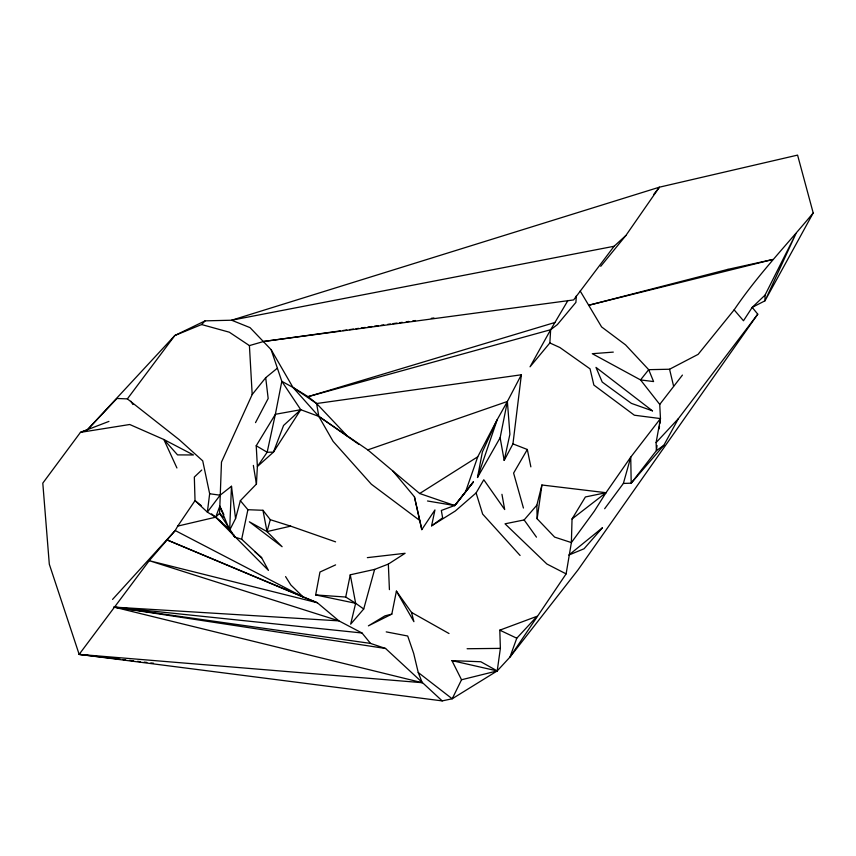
<?xml version="1.0" encoding="UTF-8"?>
<svg xmlns="http://www.w3.org/2000/svg" width="856" height="856" viewBox="0 0 856 856"><rect width="100%" height="100%" fill="white"/><g stroke="black" fill="none" stroke-linecap="round" stroke-linejoin="round"><path stroke-width="1.28" d="M765.018 295.138L764.986 300.809L752.199 307.379L743.479 320.754L734.148 309.861C757.549 275.193 786.578 245.051 813.2 212.951L797.578 155.107L659.409 187.186L231.634 320.219L205.13 320.85L174.838 335.499L87.408 429.787L80.464 432.366L42.8 483.137L49.306 564.2L79.159 654.38L442.199 700.893L452.203 698.785L497.218 670.922L509.941 657.119L578.025 569.882L757.763 314.173L752.199 307.379L765.018 295.138L795.92 233.688L764.986 300.809L813.2 212.951M277.141 368.369L265.702 377.71L252.188 394.53L221.479 462.09L219.585 513.322L234.886 537.108L241.67 539.237L261.647 557.748L268.452 570.396L215.691 517.195L211.56 513.878M613.292 352.116L592.288 353.699L640.545 379.925L659.741 404.406L660.457 418.584L630.744 457.125L606.005 492.703L585.397 496.962L572.043 518.961L571.38 542.586L566.116 573.884L509.941 657.119L516.778 638.202L537.097 616.277L499.797 630.166L500.375 648.377L497.218 670.922L461.534 679.76L452.203 698.785L418.242 672.506L413.673 653.395L407.702 636.008L386.216 631.878M221.768 522.363L215.691 517.195L207.355 512.123L220.11 495.207L231.473 486.251L229.643 530.206L234.886 537.108L233.731 534.733M120.311 659.28L79.159 654.38L149.222 560.691L175.213 530.527L177.748 526.087L215.691 517.195L219.789 506.228L229.643 530.206L235.571 518.533L240.354 500.685L256.436 484.047L257.378 466.563L256.222 445.762L275.365 414.304L281.817 381.337L271.159 349.708L250.048 327.634L231.634 320.219L614.084 246.271L625.864 235.518L659.409 187.186L653.663 194.526M576.313 295.898L575.917 302.361L557.374 324.606L550.643 329.721L530.046 366.796L549.862 342.956L550.643 329.721L567.945 300.477M521.368 374.778L507.383 401.475L500.129 437.737L504.195 460.41L512.947 443.89L521.368 374.778L316.613 403.529L292.966 387.415L281.817 381.337L300.756 409.703L318.796 416.39L367.78 449.892L419.665 493.516L454.782 505.575L473.261 482.067L454.782 505.575L427.497 500.985M87.408 429.787L116.972 398.479L127.373 398.885L179.107 439.588L202.722 460.849L209.656 493.741L207.355 512.123L195.029 500.632L194.333 477.06L201.738 470.04M657.055 445.516L656.413 450.641L631.193 483.18L623.382 483.437L604.657 508.721M659.163 428.845L659.484 426.277M659.816 423.709L660.457 418.584L634.371 415.214L593.861 385.061L590.062 368.872L559.91 347.536L549.862 342.956M537.14 518.779L541.923 484.999L606.005 492.703L594.289 511.246L571.38 542.586L554.635 537.108L537.14 518.779L536.851 505.179L541.923 484.999M757.763 314.173L678.433 418.584L663.796 445.345L656.413 450.641L656.103 442.584L660.457 418.584M367.342 557.641L405.102 553.286L388.346 564.083L374.628 569.4L350.275 574.804L355.647 603.287L350.671 624.163L363.714 608.99L355.647 603.287L315.661 594.941L319.962 572.033L335.606 564.885M500.129 437.737L477.509 477.498L482.377 451.936L497.218 419.622L507.383 401.475L367.78 449.892M454.782 505.575L473.261 482.067M391.823 614.116L384.954 615.871L368.39 625.854L391.823 614.116L396.403 591.132L411.501 612.404L413.908 621.67L396.403 591.132M355.647 603.287L345.728 597.039L350.275 574.804M241.67 539.237L247.898 509.705L240.354 500.685M501.948 494.308L504.687 509.545L483.79 479.767L476.107 492.938L455.296 511.011L431.595 525.83L434.944 509.941L421.805 529.618L414.422 496.79L392.947 471.089M504.195 460.41L509.898 434.26L507.383 401.475M335.584 541.859L290.676 526.151L267.019 531.587L249.353 521.796L282.116 546.716L267.019 531.587L270.303 519.699L262.963 510.294L247.898 509.705M363.714 608.99L374.628 569.4M623.382 483.437L630.744 457.125L631.193 483.18L663.796 445.345M477.509 477.498L497.218 419.622L477.744 456.794L465.718 491.365M255.516 422.629L268.174 398.5L265.702 377.71M512.947 443.89L527.328 449.496L513.6 473.09L523.433 508.025M300.756 409.703L273.449 452.139L257.378 466.563L267.158 452.246L275.365 414.304L300.756 409.703L283.561 425.475L273.449 452.139L267.158 452.246L256.222 445.762M177.748 526.087L195.029 500.632L201.224 505.596M127.373 398.885L174.838 335.499L201.599 324.542L205.13 320.85M659.741 404.406L682.425 375.089M614.084 246.271L573.606 299.932L263.648 341.48L249.417 345.599L229.322 332.203L201.599 324.542M734.148 309.861L698.122 354.363L669.563 369.236L648.698 369.674L625.586 344.904L601.597 326.928L580.207 291.029M600.73 266.323L625.864 235.518M566.116 573.884L546.877 564.008L505.019 523.819L524.139 519.945L536.851 505.179M112.564 599.414L175.213 530.527L303.313 597.135L317.351 602.752L338.901 620.868L362.002 632.991L370.509 643.402L385.575 648.484L442.199 700.893M656.103 442.584L678.433 418.584M572.043 518.961L606.005 492.703M431.595 525.83L442.638 517.859L441.332 510.465L454.804 505.447M419.665 493.516L477.744 456.794M108.937 421.398L80.464 432.366L129.727 424.501L163.849 439.502L193.424 454.964L177.556 454.9L163.849 439.502L176.924 467.975M555.03 322.455L308.074 396.66L292.966 387.415L271.159 349.708M550.643 329.721L308.074 396.66L316.613 403.529L347.055 435.758M263.648 341.48L340.217 330.908M342.86 330.544L346.819 329.999M349.462 329.635L353.421 329.089M356.053 328.725L358.696 328.362M361.339 327.987L365.298 327.441M367.941 327.078L371.9 326.532M374.543 326.168L378.502 325.622M381.134 325.259L383.777 324.895M387.736 324.349L390.379 323.985M393.022 323.622L396.981 323.076M399.624 322.712L402.256 322.338M406.226 321.792L408.858 321.428M412.817 320.882L415.46 320.519M431.306 318.336L433.939 317.972M467.109 648.741L500.375 648.377M451.936 660.629L480.815 661.752L497.218 670.922L451.936 660.629L461.534 679.76M418.242 672.506L422.211 682.703L114.083 607.107L338.901 620.868L149.222 560.691L317.351 602.752L167.648 540.157L303.313 597.135L290.847 584.98L285.583 576.602M315.661 594.941L345.728 597.039M79.159 654.38L422.211 682.703M385.575 648.484L114.083 607.107L362.002 632.991M122.964 659.602L125.618 659.912M129.598 660.383L133.59 660.864M137.57 661.335L140.224 661.656M144.204 662.127L146.858 662.437M150.849 662.918L153.502 663.229M209.656 493.741L220.11 495.207M114.083 607.107L370.509 643.402M270.303 519.699L290.676 526.151M499.797 630.166L516.778 638.202M411.501 612.404L449.015 633.526M359.071 444.489L318.796 416.39L292.966 387.415M419.622 520.384L371.344 484.218L333.102 441.375L318.796 416.39L316.613 403.529M229.676 529.532L215.691 517.195L219.585 513.322L223.245 517.185M254.66 551.574L261.647 557.748M520.084 555.458L482.656 514.103L476.107 492.938M524.139 519.945L536.466 537.151M130.893 401.207L132.926 404.535M219.789 506.228L223.855 514.542M669.563 369.236L673.565 386.002M414.422 496.79L421.805 529.618M527.328 449.496L530.859 466.862M262.963 510.294L267.019 531.587M253.355 465.418L256.436 484.047M231.473 486.251L235.571 518.533M249.417 345.599L252.188 394.53M388.346 564.083L389.416 589.634M648.698 369.674L640.545 379.925L653.588 381.573L648.698 369.674M602.399 527.799L584.07 548.76L568.812 555.073L602.399 527.799M727.985 269.351L588.735 305.25L772.818 259.486L727.985 269.351M652.475 410.848L631.396 403.379L602.207 382.054L595.99 367.385L652.475 410.848"/></g></svg>
